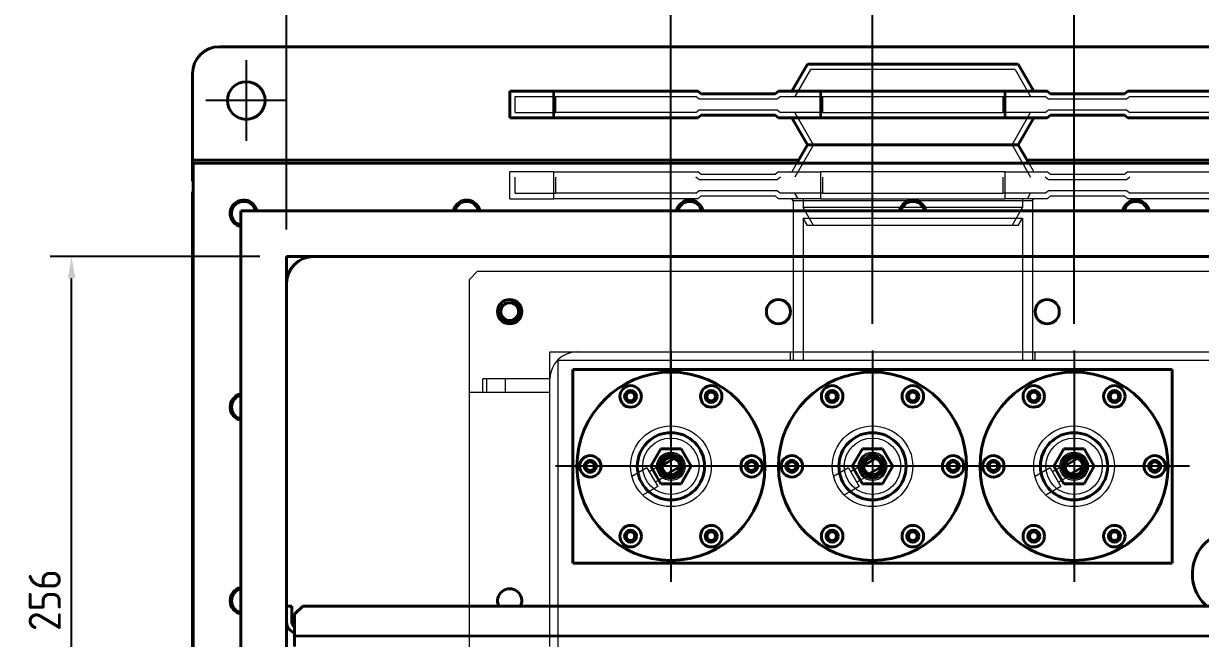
# Model space of a CAD drawing. Header units: millimetres. Extents: x 0 to 3364, y 0 to 2376.
# Drawn here: x 989.4 to 1427.3, y 1831 to 2059.6 of the extents above; entities that cross this region are included whole.
import ezdxf

# ---------------------------------------------------------------- set-up
doc = ezdxf.new("R2010")
doc.units = ezdxf.units.MM
doc.header["$LTSCALE"] = 4
for name, color, linetype, lineweight, true_color in [('가려진 것(ISO)', 2, 'Continuous', 18, 0xffff00), ('가려진 좁은 것(ISO)', 2, 'Continuous', 18, 0xffff00), ('가시적인 것(ISO)', 3, 'Continuous', 40, 0x00ff00), ('가시적인 좁은 것(ISO)', 3, 'Continuous', 35, 0x00ff00), ('중심 표식(ISO)', 1, 'Continuous', 25, 0xff0000), ('치수(ISO)', 2, 'Continuous', 25, 0xffff00)]:
    doc.layers.add(name, color=color, linetype=linetype, lineweight=lineweight, true_color=true_color)
doc.styles.add('치수 텍스트_PSTEK_POSCO', font='isocp.shx')
doc.dimstyles.new('치수_PSTEK_POSCO', dxfattribs={"dimscale": 4, "dimtxt": 3, "dimasz": 2, "dimexe": 2, "dimexo": 2.5, "dimgap": 1, "dimtad": 1, "dimrnd": 1e-08, "dimdsep": 46, "dimtxsty": '치수 텍스트_PSTEK_POSCO', "dimcen": 0.09, "dimdle": 10, "dimclrd": 7, "dimclre": 7, "dimclrt": 2, "dimadec": 1, "dimazin": 2, "dimtfac": 1, "dimtmove": 0, "dimatfit": 3, "dimfxl": 1, "dimtolj": 1, "dimlwd": -1, "dimlwe": -1, "dimarcsym": 0})

# ---------------------------------------------------------------- blocks, each defined once
blk = doc.blocks.new('*D31')
at = {"layer": 'Defpoints', "color": 0, "transparency": 16777216}
for p in [(1305.3, 2086.08), (1305.3, 1937.97), (1230.3, 1894.97)]:
    blk.add_point(p, dxfattribs=at)
at = {"layer": '치수(ISO)', "color": 7, "transparency": 16777216}
for p, q in [((1230.3, 1904.97), (1230.3, 2094.08)), ((1305.3, 1947.97), (1305.3, 2094.08)), ((1238.3, 2086.08), (1297.3, 2086.08))]:
    blk.add_line(p, q, dxfattribs=at)
for points in [[(1238.3, 2087.42), (1238.3, 2084.75), (1230.3, 2086.08)], [(1297.3, 2087.42), (1297.3, 2084.75), (1305.3, 2086.08)]]:
    blk.add_solid(points, dxfattribs=at)
at = {"layer": '치수(ISO)', "color": 2, "transparency": 16777216, "insert": (1260.91, 2096.08), "char_height": 12, "attachment_point": 4, "style": '치수 텍스트_PSTEK_POSCO'}
blk.add_mtext('\\A1;75', dxfattribs=at)
blk = doc.blocks.new('*D32')
at = {"layer": 'Defpoints', "color": 0, "transparency": 16777216}
for p in [(1380.3, 2086.08), (1305.3, 1937.97), (1380.3, 1937.97)]:
    blk.add_point(p, dxfattribs=at)
at = {"layer": '치수(ISO)', "color": 7, "transparency": 16777216}
for p, q in [((1305.3, 1947.97), (1305.3, 2094.08)), ((1380.3, 1947.97), (1380.3, 2094.08)), ((1313.3, 2086.08), (1372.3, 2086.08))]:
    blk.add_line(p, q, dxfattribs=at)
for points in [[(1313.3, 2087.42), (1313.3, 2084.75), (1305.3, 2086.08)], [(1372.3, 2087.42), (1372.3, 2084.75), (1380.3, 2086.08)]]:
    blk.add_solid(points, dxfattribs=at)
at = {"layer": '치수(ISO)', "color": 2, "transparency": 16777216, "insert": (1335.99, 2096.08), "char_height": 12, "attachment_point": 4, "style": '치수 텍스트_PSTEK_POSCO'}
blk.add_mtext('\\A1;75', dxfattribs=at)
blk = doc.blocks.new('*D33')
at = {"layer": 'Defpoints', "color": 0, "transparency": 16777216}
for p in [(1230.3, 2086.08), (1087.3, 1972.97), (1230.3, 1937.97)]:
    blk.add_point(p, dxfattribs=at)
at = {"layer": '치수(ISO)', "color": 7, "transparency": 16777216}
for p, q in [((1087.3, 1982.97), (1087.3, 2094.08)), ((1230.3, 1947.97), (1230.3, 2094.08)), ((1095.3, 2086.08), (1222.3, 2086.08))]:
    blk.add_line(p, q, dxfattribs=at)
for points in [[(1095.3, 2087.42), (1095.3, 2084.75), (1087.3, 2086.08)], [(1222.3, 2087.42), (1222.3, 2084.75), (1230.3, 2086.08)]]:
    blk.add_solid(points, dxfattribs=at)
at = {"layer": '치수(ISO)', "color": 2, "transparency": 16777216, "insert": (1148.35, 2096.08), "char_height": 12, "attachment_point": 4, "style": '치수 텍스트_PSTEK_POSCO'}
blk.add_mtext('\\A1;143', dxfattribs=at)
blk = doc.blocks.new('*D34')
at = {"layer": 'Defpoints', "color": 0, "transparency": 16777216}
for p in [(1380.3, 2086.08), (1553.3, 1972.97), (1380.3, 1937.97)]:
    blk.add_point(p, dxfattribs=at)
at = {"layer": '치수(ISO)', "color": 7, "transparency": 16777216}
for p, q in [((1380.3, 1947.97), (1380.3, 2094.08)), ((1553.3, 1982.97), (1553.3, 2094.08)), ((1545.3, 2086.08), (1388.3, 2086.08))]:
    blk.add_line(p, q, dxfattribs=at)
for points in [[(1388.3, 2087.42), (1388.3, 2084.75), (1380.3, 2086.08)], [(1545.3, 2087.42), (1545.3, 2084.75), (1553.3, 2086.08)]]:
    blk.add_solid(points, dxfattribs=at)
at = {"layer": '치수(ISO)', "color": 2, "transparency": 16777216, "insert": (1456.95, 2096.08), "char_height": 12, "attachment_point": 4, "style": '치수 텍스트_PSTEK_POSCO'}
blk.add_mtext('\\A1;173', dxfattribs=at)
blk = doc.blocks.new('*D35')
at = {"layer": 'Defpoints', "color": 0, "transparency": 16777216}
for p in [(1553.3, 1972.97), (1637.27, 1972.97), (1423.3, 1894.97)]:
    blk.add_point(p, dxfattribs=at)
at = {"layer": '치수(ISO)', "color": 7, "transparency": 16777216}
for p, q in [((1563.3, 1972.97), (1645.27, 1972.97)), ((1637.27, 1902.97), (1637.27, 1964.97)), ((1433.3, 1894.97), (1645.27, 1894.97))]:
    blk.add_line(p, q, dxfattribs=at)
for points in [[(1635.93, 1964.97), (1638.6, 1964.97), (1637.27, 1972.97)], [(1635.93, 1902.97), (1638.6, 1902.97), (1637.27, 1894.97)]]:
    blk.add_solid(points, dxfattribs=at)
at = {"layer": '치수(ISO)', "color": 2, "transparency": 16777216, "insert": (1627.27, 1927.37), "char_height": 12, "attachment_point": 4, "rotation": 90, "style": '치수 텍스트_PSTEK_POSCO'}
blk.add_mtext('\\A1;78', dxfattribs=at)
blk = doc.blocks.new('*D36')
at = {"layer": 'Defpoints', "color": 0, "transparency": 16777216}
for p in [(1007.3, 1972.97), (1087.3, 1972.97), (1087.3, 1716.97)]:
    blk.add_point(p, dxfattribs=at)
at = {"layer": '치수(ISO)', "color": 7, "transparency": 16777216}
for p, q in [((1077.3, 1972.97), (999.3, 1972.97)), ((1007.3, 1724.97), (1007.3, 1964.97)), ((1077.3, 1716.97), (999.3, 1716.97))]:
    blk.add_line(p, q, dxfattribs=at)
for points in [[(1005.97, 1964.97), (1008.63, 1964.97), (1007.3, 1972.97)], [(1005.97, 1724.97), (1008.63, 1724.97), (1007.3, 1716.97)]]:
    blk.add_solid(points, dxfattribs=at)
at = {"layer": '치수(ISO)', "color": 2, "transparency": 16777216, "insert": (997.3, 1833.72), "char_height": 12, "attachment_point": 4, "rotation": 90, "style": '치수 텍스트_PSTEK_POSCO'}
blk.add_mtext('\\A1;256', dxfattribs=at)

msp = doc.modelspace()

# ---------------------------------------------------------------- linework, layer by layer
at = {"layer": '가려진 것(ISO)'}
for p, q in [((1282.2293, 2042.4741), (1276.4558, 2032.4741)), ((1358.3729, 2042.4741), (1282.2293, 2042.4741)), ((1358.3729, 2042.4741), (1364.1464, 2032.4741)), ((1172.3011, 2032.4741), (1187.4347, 2032.4741)), ((1172.3011, 2026.4741), (1172.3011, 2032.4741)), ((1187.4347, 2032.4741), (1239.5732, 2032.4741)), ((1240.7649, 2031.4741), (1239.5732, 2032.4741)), ((1271.0291, 2032.4741), (1269.8373, 2031.4741)), ((1271.0291, 2032.4741), (1286.7831, 2032.4741)), ((1286.7831, 2032.4741), (1353.8191, 2032.4741)), ((1353.8191, 2032.4741), (1369.5732, 2032.4741)), ((1370.7649, 2031.4741), (1369.5732, 2032.4741)), ((1401.0291, 2032.4741), (1399.8373, 2031.4741)), ((1401.0291, 2032.4741), (1453.1676, 2032.4741)), ((1269.8373, 2031.4741), (1240.7649, 2031.4741)), ((1399.8373, 2031.4741), (1370.7649, 2031.4741)), ((1172.3011, 2026.4741), (1187.4347, 2026.4741)), ((1239.5732, 2026.4741), (1187.4347, 2026.4741)), ((1239.5732, 2026.4741), (1240.7649, 2027.4741)), ((1240.7649, 2027.4741), (1269.8373, 2027.4741)), ((1269.8373, 2027.4741), (1271.0291, 2026.4741)), ((1286.7831, 2026.4741), (1271.0291, 2026.4741)), ((1283.384, 2014.4741), (1276.4558, 2026.4741)), ((1286.7831, 2026.4741), (1353.8191, 2026.4741)), ((1369.5732, 2026.4741), (1353.8191, 2026.4741)), ((1357.2182, 2014.4741), (1364.1464, 2026.4741)), ((1369.5732, 2026.4741), (1370.7649, 2027.4741)), ((1370.7649, 2027.4741), (1399.8373, 2027.4741)), ((1399.8373, 2027.4741), (1401.0291, 2026.4741)), ((1453.1676, 2026.4741), (1401.0291, 2026.4741)), ((1283.384, 2014.4741), (1276.4558, 2002.4741)), ((1357.2182, 2014.4741), (1364.1464, 2002.4741)), ((1277.1486, 2007.6741), (1275.3011, 2004.4741)), ((1363.4536, 2007.6741), (1365.3011, 2004.4741)), ((1186.7506, 2004.4741), (1170.3011, 2004.4741)), ((1170.3011, 1994.4741), (1170.3011, 2004.4741)), ((1172.3011, 1996.4741), (1172.3011, 2002.4741)), ((1186.7506, 2004.4741), (1240.3011, 2004.4741)), ((1240.7649, 2001.4741), (1239.5732, 2002.4741)), ((1241.4929, 2003.4741), (1240.3011, 2004.4741)), ((1269.8373, 2001.4741), (1240.7649, 2001.4741)), ((1269.1094, 2003.4741), (1241.4929, 2003.4741)), ((1270.3011, 2004.4741), (1269.1094, 2003.4741)), ((1271.0291, 2002.4741), (1269.8373, 2001.4741)), ((1270.3011, 2004.4741), (1286.0991, 2004.4741)), ((1354.5031, 2004.4741), (1286.0991, 2004.4741)), ((1354.5031, 2004.4741), (1370.3011, 2004.4741)), ((1370.7649, 2001.4741), (1369.5732, 2002.4741)), ((1371.4929, 2003.4741), (1370.3011, 2004.4741)), ((1399.8373, 2001.4741), (1370.7649, 2001.4741)), ((1399.1094, 2003.4741), (1371.4929, 2003.4741)), ((1400.3011, 2004.4741), (1399.1094, 2003.4741)), ((1401.0291, 2002.4741), (1399.8373, 2001.4741)), ((1400.3011, 2004.4741), (1453.8516, 2004.4741)), ((1239.5732, 1996.4741), (1240.7649, 1997.4741)), ((1240.7649, 1997.4741), (1269.8373, 1997.4741)), ((1269.8373, 1997.4741), (1271.0291, 1996.4741)), ((1369.5732, 1996.4741), (1370.7649, 1997.4741)), ((1370.7649, 1997.4741), (1399.8373, 1997.4741)), ((1399.8373, 1997.4741), (1401.0291, 1996.4741)), ((1170.3011, 1994.4741), (1186.7506, 1994.4741)), ((1172.3011, 1996.4741), (1187.4347, 1996.4741)), ((1240.3011, 1994.4741), (1186.7506, 1994.4741)), ((1239.5732, 1996.4741), (1187.4347, 1996.4741)), ((1240.3011, 1994.4741), (1241.4929, 1995.4741)), ((1241.4929, 1995.4741), (1269.1094, 1995.4741)), ((1269.1094, 1995.4741), (1270.3011, 1994.4741)), ((1286.0991, 1994.4741), (1270.3011, 1994.4741)), ((1286.7831, 1996.4741), (1271.0291, 1996.4741)), ((1275.7511, 1993.6947), (1275.3011, 1994.4741)), ((1364.8511, 1993.6947), (1275.7511, 1993.6947)), ((1275.7511, 1993.6947), (1275.7511, 1934.4741)), ((1277.6105, 1994.4741), (1276.4558, 1996.4741)), ((1279.5011, 1994.4741), (1279.5011, 1991.1995)), ((1286.0991, 1994.4741), (1354.5031, 1994.4741)), ((1286.7831, 1996.4741), (1353.8191, 1996.4741)), ((1369.5732, 1996.4741), (1353.8191, 1996.4741)), ((1370.3011, 1994.4741), (1354.5031, 1994.4741)), ((1361.1011, 1994.4741), (1361.1011, 1991.1995)), ((1362.9917, 1994.4741), (1364.1464, 1996.4741)), ((1364.8511, 1993.6947), (1365.3011, 1994.4741)), ((1364.8511, 1993.6947), (1364.8511, 1934.4741)), ((1370.3011, 1994.4741), (1371.4929, 1995.4741)), ((1371.4929, 1995.4741), (1399.1094, 1995.4741)), ((1399.1094, 1995.4741), (1400.3011, 1994.4741)), ((1453.8516, 1994.4741), (1400.3011, 1994.4741)), ((1453.1676, 1996.4741), (1401.0291, 1996.4741)), ((1361.1011, 1991.1995), (1279.5011, 1991.1995)), ((1283.384, 1984.4741), (1279.5011, 1991.1995)), ((1357.2182, 1984.4741), (1361.1011, 1991.1995)), ((1279.5011, 1987.1995), (1361.1011, 1987.1995)), ((1279.5011, 1987.1995), (1279.5011, 1934.4741)), ((1281.0746, 1984.4741), (1279.5011, 1987.1995)), ((1359.5276, 1984.4741), (1281.0746, 1984.4741)), ((1359.5276, 1984.4741), (1361.1011, 1987.1995)), ((1361.1011, 1987.1995), (1361.1011, 1934.4741)), ((1155.3011, 1964.4741), (1158.3011, 1967.4741)), ((1158.3011, 1967.4741), (1482.3011, 1967.4741)), ((1155.3011, 1725.4741), (1155.3011, 1964.4741)), ((1185.3011, 1937.4741), (1195.3011, 1937.4741)), ((1185.3011, 1927.4741), (1185.3011, 1937.4741)), ((1195.3011, 1937.4741), (1445.3011, 1937.4741)), ((1274.8011, 1934.4741), (1274.8011, 1937.4741)), ((1365.8011, 1934.4741), (1365.8011, 1937.4741)), ((1188.3011, 1755.4741), (1188.3011, 1934.4741)), ((1188.3011, 1934.4741), (1452.3011, 1934.4741)), ((1185.3011, 1927.4741), (1160.3011, 1927.4741)), ((1161.8011, 1922.4741), (1161.8011, 1927.4741)), ((1168.8011, 1922.4741), (1168.8011, 1927.4741)), ((1185.3011, 1827.9741), (1185.3011, 1927.4741)), ((1160.3011, 1922.4741), (1155.3011, 1922.4741)), ((1185.3011, 1922.4741), (1160.3011, 1922.4741)), ((1232.3011, 1898.4382), (1226.3011, 1894.9741)), ((1232.6575, 1898.2064), (1226.3237, 1894.5495)), ((1307.3011, 1898.4382), (1301.3011, 1894.9741)), ((1307.6575, 1898.2064), (1301.3237, 1894.5495)), ((1382.3011, 1898.4382), (1376.3011, 1894.9741)), ((1382.6575, 1898.2064), (1376.3237, 1894.5495)), ((1221.3729, 1894.4382), (1215.7811, 1891.2098)), ((1221.3729, 1894.4382), (1225.3729, 1887.51)), ((1226.0027, 1895.0905), (1222.2479, 1892.9227)), ((1234.2785, 1895.3987), (1227.9447, 1891.7419)), ((1228.3011, 1891.51), (1234.3011, 1894.9741)), ((1296.3729, 1894.4382), (1290.7811, 1891.2098)), ((1296.3729, 1894.4382), (1300.3729, 1887.51)), ((1301.0027, 1895.0905), (1297.2479, 1892.9227)), ((1309.2785, 1895.3987), (1302.9447, 1891.7419)), ((1303.3011, 1891.51), (1309.3011, 1894.9741)), ((1371.3729, 1894.4382), (1365.7811, 1891.2098)), ((1371.3729, 1894.4382), (1375.3729, 1887.51)), ((1376.0027, 1895.0905), (1372.2479, 1892.9227)), ((1384.2785, 1895.3987), (1377.9447, 1891.7419)), ((1378.3011, 1891.51), (1384.3011, 1894.9741)), ((1225.3729, 1887.51), (1219.7811, 1884.2816)), ((1228.2527, 1891.1934), (1224.4979, 1889.0256)), ((1300.3729, 1887.51), (1294.7811, 1884.2816)), ((1303.2527, 1891.1934), (1299.4979, 1889.0256)), ((1375.3729, 1887.51), (1369.7811, 1884.2816)), ((1378.2527, 1891.1934), (1374.4979, 1889.0256))]:
    msp.add_line(p, q, dxfattribs=at)
for centre, radius in [((1230.3011, 1894.9741), 15), ((1305.3011, 1894.9741), 15), ((1380.3011, 1894.9741), 15), ((1230.3011, 1894.9741), 10.5), ((1305.3011, 1894.9741), 10.5), ((1380.3011, 1894.9741), 10.5), ((1230.3011, 1894.9741), 5.3), ((1230.3011, 1894.9741), 4.8), ((1230.3011, 1894.9741), 4.3), ((1230.3011, 1894.9741), 3.8), ((1230.3011, 1894.9741), 3.3235), ((1230.3011, 1894.9741), 2.9), ((1305.3011, 1894.9741), 5.3), ((1305.3011, 1894.9741), 4.8), ((1305.3011, 1894.9741), 4.3), ((1305.3011, 1894.9741), 3.8), ((1305.3011, 1894.9741), 3.3235), ((1305.3011, 1894.9741), 2.9), ((1380.3011, 1894.9741), 5.3), ((1380.3011, 1894.9741), 4.8), ((1380.3011, 1894.9741), 4.3), ((1380.3011, 1894.9741), 3.8), ((1380.3011, 1894.9741), 3.3235), ((1380.3011, 1894.9741), 2.9)]:
    msp.add_circle(centre, radius, dxfattribs=at)
msp.add_arc((1195.3011, 1927.4741), 10, 90, 180, dxfattribs=at)
at = {"layer": '가려진 좁은 것(ISO)'}
for p, q in [((1187.4347, 2026.4741), (1187.4347, 2032.4741)), ((1286.7831, 2026.4741), (1286.7831, 2032.4741)), ((1353.8191, 2032.4741), (1353.8191, 2026.4741)), ((1186.7506, 1994.4741), (1186.7506, 2004.4741)), ((1187.4347, 1996.4741), (1187.4347, 2002.4741)), ((1286.0991, 1994.4741), (1286.0991, 2004.4741)), ((1286.7831, 1996.4741), (1286.7831, 2002.4741)), ((1353.8191, 2002.4741), (1353.8191, 1996.4741)), ((1354.5031, 2004.4741), (1354.5031, 1994.4741)), ((1160.3011, 1922.4741), (1160.3011, 1927.4741))]:
    msp.add_line(p, q, dxfattribs=at)
at = {"layer": '가시적인 것(ISO)'}
for p, q in [((1578.3011, 2050.9741), (1062.3011, 2050.9741)), ((1052.3011, 2040.9741), (1052.3011, 2008.9741)), ((1281.0746, 2044.4741), (1275.3011, 2034.4741)), ((1359.5276, 2044.4741), (1281.0746, 2044.4741)), ((1359.5276, 2044.4741), (1365.3011, 2034.4741)), ((1186.7506, 2034.4741), (1170.3011, 2034.4741)), ((1170.3011, 2024.4741), (1170.3011, 2034.4741)), ((1186.7506, 2034.4741), (1240.3011, 2034.4741)), ((1241.4929, 2033.4741), (1240.3011, 2034.4741)), ((1269.1094, 2033.4741), (1241.4929, 2033.4741)), ((1270.3011, 2034.4741), (1269.1094, 2033.4741)), ((1270.3011, 2034.4741), (1286.0991, 2034.4741)), ((1354.5031, 2034.4741), (1286.0991, 2034.4741)), ((1354.5031, 2034.4741), (1370.3011, 2034.4741)), ((1371.4929, 2033.4741), (1370.3011, 2034.4741)), ((1399.1094, 2033.4741), (1371.4929, 2033.4741)), ((1400.3011, 2034.4741), (1399.1094, 2033.4741)), ((1400.3011, 2034.4741), (1453.8516, 2034.4741)), ((1170.3011, 2024.4741), (1186.7506, 2024.4741)), ((1240.3011, 2024.4741), (1186.7506, 2024.4741)), ((1240.3011, 2024.4741), (1241.4929, 2025.4741)), ((1241.4929, 2025.4741), (1269.1094, 2025.4741)), ((1269.1094, 2025.4741), (1270.3011, 2024.4741)), ((1286.0991, 2024.4741), (1270.3011, 2024.4741)), ((1281.0746, 2014.4741), (1275.3011, 2024.4741)), ((1286.0991, 2024.4741), (1354.5031, 2024.4741)), ((1370.3011, 2024.4741), (1354.5031, 2024.4741)), ((1359.5276, 2014.4741), (1365.3011, 2024.4741)), ((1370.3011, 2024.4741), (1371.4929, 2025.4741)), ((1371.4929, 2025.4741), (1399.1094, 2025.4741)), ((1399.1094, 2025.4741), (1400.3011, 2024.4741)), ((1453.8516, 2024.4741), (1400.3011, 2024.4741)), ((1281.0746, 2014.4741), (1277.1486, 2007.6741)), ((1359.5276, 2014.4741), (1281.0746, 2014.4741)), ((1359.5276, 2014.4741), (1363.4536, 2007.6741)), ((1052.3011, 2008.9741), (1052.3011, 2004.9741)), ((1052.6011, 2007.6741), (1052.6011, 1682.2741)), ((1588.0011, 2007.6741), (1052.6011, 2007.6741)), ((1052.3011, 2000.9741), (1052.3011, 2004.9741)), ((1052.3011, 2004.9741), (1052.6011, 2004.9741)), ((1052.6011, 2000.9741), (1052.3011, 2000.9741)), ((1052.3011, 1692.9741), (1052.3011, 1996.9741)), ((1052.6011, 1996.9741), (1052.3011, 1996.9741)), ((1070.3011, 1989.9741), (1570.3011, 1989.9741)), ((1070.3011, 1699.9741), (1070.3011, 1989.9741)), ((1087.3011, 1972.9741), (1553.3011, 1972.9741)), ((1087.3011, 1716.9741), (1087.3011, 1972.9741)), ((1193.8011, 1930.9741), (1193.8011, 1858.9741)), ((1416.8011, 1930.9741), (1193.8011, 1930.9741)), ((1416.8011, 1858.9741), (1416.8011, 1930.9741)), ((1226.5483, 1901.4741), (1222.7956, 1894.9741)), ((1234.0539, 1901.4741), (1226.5483, 1901.4741)), ((1237.8067, 1894.9741), (1234.0539, 1901.4741)), ((1301.5483, 1901.4741), (1297.7956, 1894.9741)), ((1309.0539, 1901.4741), (1301.5483, 1901.4741)), ((1312.8067, 1894.9741), (1309.0539, 1901.4741)), ((1376.5483, 1901.4741), (1372.7956, 1894.9741)), ((1384.0539, 1901.4741), (1376.5483, 1901.4741)), ((1387.8067, 1894.9741), (1384.0539, 1901.4741)), ((1222.7956, 1894.9741), (1226.5483, 1888.4741)), ((1234.0539, 1888.4741), (1237.8067, 1894.9741)), ((1297.7956, 1894.9741), (1301.5483, 1888.4741)), ((1309.0539, 1888.4741), (1312.8067, 1894.9741)), ((1372.7956, 1894.9741), (1376.5483, 1888.4741)), ((1384.0539, 1888.4741), (1387.8067, 1894.9741)), ((1226.5483, 1888.4741), (1234.0539, 1888.4741)), ((1301.5483, 1888.4741), (1309.0539, 1888.4741)), ((1376.5483, 1888.4741), (1384.0539, 1888.4741)), ((1193.8011, 1858.9741), (1416.8011, 1858.9741)), ((1089.3011, 1842.9741), (1087.3011, 1842.9741)), ((1089.3011, 1836.9741), (1089.3011, 1842.9741)), ((1090.3011, 1839.9741), (1093.3011, 1842.9741)), ((1090.3011, 1831.9741), (1090.3011, 1839.9741)), ((1093.3011, 1842.9741), (1547.3011, 1842.9741)), ((1090.3011, 1831.9741), (1090.3011, 1827.9741))]:
    msp.add_line(p, q, dxfattribs=at)
for centre, radius in [((1072.3011, 2030.9741), 7), ((1170.3011, 1952.4741), 4.5), ((1170.3011, 1952.4741), 3.3235), ((1270.3011, 1952.4741), 4.5), ((1370.3011, 1952.4741), 4.5), ((1230.3011, 1894.9741), 35), ((1305.3011, 1894.9741), 35), ((1380.3011, 1894.9741), 35), ((1215.3011, 1920.9549), 4), ((1215.3011, 1920.9549), 2.25), ((1215.3011, 1920.9549), 1.621), ((1245.3011, 1920.9549), 4), ((1245.3011, 1920.9549), 2.25), ((1245.3011, 1920.9549), 1.621), ((1290.3011, 1920.9549), 4), ((1290.3011, 1920.9549), 2.25), ((1290.3011, 1920.9549), 1.621), ((1320.3011, 1920.9549), 4), ((1320.3011, 1920.9549), 2.25), ((1320.3011, 1920.9549), 1.621), ((1365.3011, 1920.9549), 4), ((1365.3011, 1920.9549), 2.25), ((1365.3011, 1920.9549), 1.621), ((1395.3011, 1920.9549), 4), ((1395.3011, 1920.9549), 2.25), ((1395.3011, 1920.9549), 1.621), ((1230.3011, 1894.9741), 12.5), ((1305.3011, 1894.9741), 12.5), ((1380.3011, 1894.9741), 12.5), ((1200.3011, 1894.9741), 4), ((1200.3011, 1894.9741), 2.25), ((1200.3011, 1894.9741), 1.621), ((1230.3011, 1894.9741), 4), ((1230.3011, 1894.9741), 3.5), ((1260.3011, 1894.9741), 4), ((1260.3011, 1894.9741), 2.25), ((1260.3011, 1894.9741), 1.621), ((1275.3011, 1894.9741), 4), ((1275.3011, 1894.9741), 2.25), ((1275.3011, 1894.9741), 1.621), ((1305.3011, 1894.9741), 4), ((1305.3011, 1894.9741), 3.5), ((1335.3011, 1894.9741), 4), ((1335.3011, 1894.9741), 2.25), ((1335.3011, 1894.9741), 1.621), ((1350.3011, 1894.9741), 4), ((1350.3011, 1894.9741), 2.25), ((1350.3011, 1894.9741), 1.621), ((1380.3011, 1894.9741), 4), ((1380.3011, 1894.9741), 3.5), ((1410.3011, 1894.9741), 4), ((1410.3011, 1894.9741), 2.25), ((1410.3011, 1894.9741), 1.621), ((1215.3011, 1868.9933), 4), ((1215.3011, 1868.9933), 2.25), ((1215.3011, 1868.9933), 1.621), ((1245.3011, 1868.9933), 4), ((1245.3011, 1868.9933), 2.25), ((1245.3011, 1868.9933), 1.621), ((1290.3011, 1868.9933), 4), ((1290.3011, 1868.9933), 2.25), ((1290.3011, 1868.9933), 1.621), ((1320.3011, 1868.9933), 4), ((1320.3011, 1868.9933), 2.25), ((1320.3011, 1868.9933), 1.621), ((1365.3011, 1868.9933), 4), ((1365.3011, 1868.9933), 2.25), ((1365.3011, 1868.9933), 1.621), ((1395.3011, 1868.9933), 4), ((1395.3011, 1868.9933), 2.25), ((1395.3011, 1868.9933), 1.621)]:
    msp.add_circle(centre, radius, dxfattribs=at)
for centre, radius, start, end in [((1062.3011, 2040.9741), 10, 90, 180), ((1071.3011, 1988.9741), 5, 11.536959, 258.463041), ((1071.3011, 1988.9741), 4.5, 12.839588, 257.160412), ((1154.3011, 1988.9741), 5, 11.536959, 168.463041), ((1154.3011, 1988.9741), 4.5, 12.839588, 167.160412), ((1237.3011, 1988.9741), 5, 11.536959, 168.463041), ((1237.3011, 1988.9741), 4.5, 12.839588, 167.160412), ((1320.3011, 1988.9741), 5, 11.536959, 168.463041), ((1320.3011, 1988.9741), 4.5, 12.839588, 167.160412), ((1403.3011, 1988.9741), 5, 11.536959, 168.463041), ((1403.3011, 1988.9741), 4.5, 12.839588, 167.160412), ((1097.3011, 1962.9741), 10, 90, 180), ((1071.3011, 1916.9741), 5, 101.536959, 258.463041), ((1071.3011, 1916.9741), 4.5, 102.839588, 257.160412), ((1440.3011, 1854.9741), 16, 311.409622, 228.590378), ((1071.3011, 1844.9741), 5, 101.536959, 258.463041), ((1071.3011, 1844.9741), 4.5, 102.839588, 257.160412), ((1170.3011, 1844.9741), 4.5, 333.6122, 206.3878), ((1091.3011, 1836.9741), 4, 180, 255.522488), ((1091.3011, 1836.9741), 2, 180, 240)]:
    msp.add_arc(centre, radius, start, end, dxfattribs=at)
at = {"layer": '가시적인 좁은 것(ISO)'}
for p, q in [((1186.7506, 2024.4741), (1186.7506, 2034.4741)), ((1286.0991, 2024.4741), (1286.0991, 2034.4741)), ((1354.5031, 2034.4741), (1354.5031, 2024.4741)), ((1052.3011, 2008.9741), (1277.8992, 2008.9741)), ((1362.703, 2008.9741), (1588.3011, 2008.9741)), ((1090.3011, 1831.9741), (1550.3011, 1831.9741))]:
    msp.add_line(p, q, dxfattribs=at)
for centre, radius, start, end in [((1170.3011, 1952.4741), 4, 170, 80), ((1215.3011, 1920.9549), 2, 350, 260), ((1245.3011, 1920.9549), 2, 350, 260), ((1290.3011, 1920.9549), 2, 350, 260), ((1320.3011, 1920.9549), 2, 350, 260), ((1365.3011, 1920.9549), 2, 350, 260), ((1395.3011, 1920.9549), 2, 350, 260), ((1200.3011, 1894.9741), 2, 350, 260), ((1230.3011, 1894.9741), 3.256, 200, 110), ((1260.3011, 1894.9741), 2, 350, 260), ((1275.3011, 1894.9741), 2, 350, 260), ((1305.3011, 1894.9741), 3.256, 200, 110), ((1335.3011, 1894.9741), 2, 350, 260), ((1350.3011, 1894.9741), 2, 350, 260), ((1380.3011, 1894.9741), 3.256, 200, 110), ((1410.3011, 1894.9741), 2, 350, 260), ((1215.3011, 1868.9933), 2, 350, 260), ((1245.3011, 1868.9933), 2, 350, 260), ((1290.3011, 1868.9933), 2, 350, 260), ((1320.3011, 1868.9933), 2, 350, 260), ((1365.3011, 1868.9933), 2, 350, 260), ((1395.3011, 1868.9933), 2, 350, 260)]:
    msp.add_arc(centre, radius, start, end, dxfattribs=at)
at = {"layer": '중심 표식(ISO)', "linetype": 'Continuous'}
for p, q in [((1072.3011, 2045.9741), (1072.3011, 2015.9741)), ((1087.3011, 2030.9741), (1057.3011, 2030.9741)), ((1230.3011, 1937.9741), (1230.3011, 1851.9741)), ((1305.3011, 1937.9741), (1305.3011, 1851.9741)), ((1380.3011, 1937.9741), (1380.3011, 1851.9741)), ((1273.3011, 1894.9741), (1187.3011, 1894.9741)), ((1348.3011, 1894.9741), (1262.3011, 1894.9741)), ((1423.3011, 1894.9741), (1337.3011, 1894.9741))]:
    msp.add_line(p, q, dxfattribs=at)

# ---------------------------------------------------------------- dimensions: what is measured, and where the dimension line sits
at = {"layer": '치수(ISO)', "color": 7}
dim = msp.add_linear_dim(base=(1230.3011, 2086.0831), p1=(1087.3011, 1972.9741), p2=(1230.3011, 1937.9741), dimstyle='치수_PSTEK_POSCO', override={"dimdec": 2, "dimtp": 0, "dimtm": 0, "dimtdec": 2, "dimtofl": 0, "dimatfit": 1}, dxfattribs=at)
dim.commit()
dim.dimension.update_dxf_attribs({"geometry": '*D33', "text_midpoint": (1158.8011, 2086.0831), "dimtype": 160})
for base, p1, p2, angle, picture, middle in [((1305.3011, 2086.0831), (1230.3011, 1894.9741), (1305.3011, 1937.9741), 180, '*D31', (1267.7611, 2086.0831)), ((1380.3011, 2086.0831), (1305.3011, 1937.9741), (1380.3011, 1937.9741), 180, '*D32', (1342.8411, 2086.0831)), ((1380.3011, 2086.0831), (1553.3011, 1972.9741), (1380.3011, 1937.9741), 180, '*D34', (1466.8011, 2086.0831)), ((1007.3011, 1972.9741), (1087.3011, 1716.9741), (1087.3011, 1972.9741), 90, '*D36', (1007.3011, 1844.9741)), ((1637.2663, 1972.9741), (1423.3011, 1894.9741), (1553.3011, 1972.9741), 90, '*D35', (1637.2663, 1933.9741))]:
    dim = msp.add_linear_dim(base=base, p1=p1, p2=p2, angle=angle, dimstyle='치수_PSTEK_POSCO', override={"dimdec": 2, "dimtp": 0, "dimtm": 0, "dimtdec": 2, "dimtofl": 0, "dimatfit": 1}, dxfattribs=at)
    dim.commit()
    dim.dimension.update_dxf_attribs({"geometry": picture, "text_midpoint": middle, "dimtype": 160})

doc.saveas('drawing.dxf')
